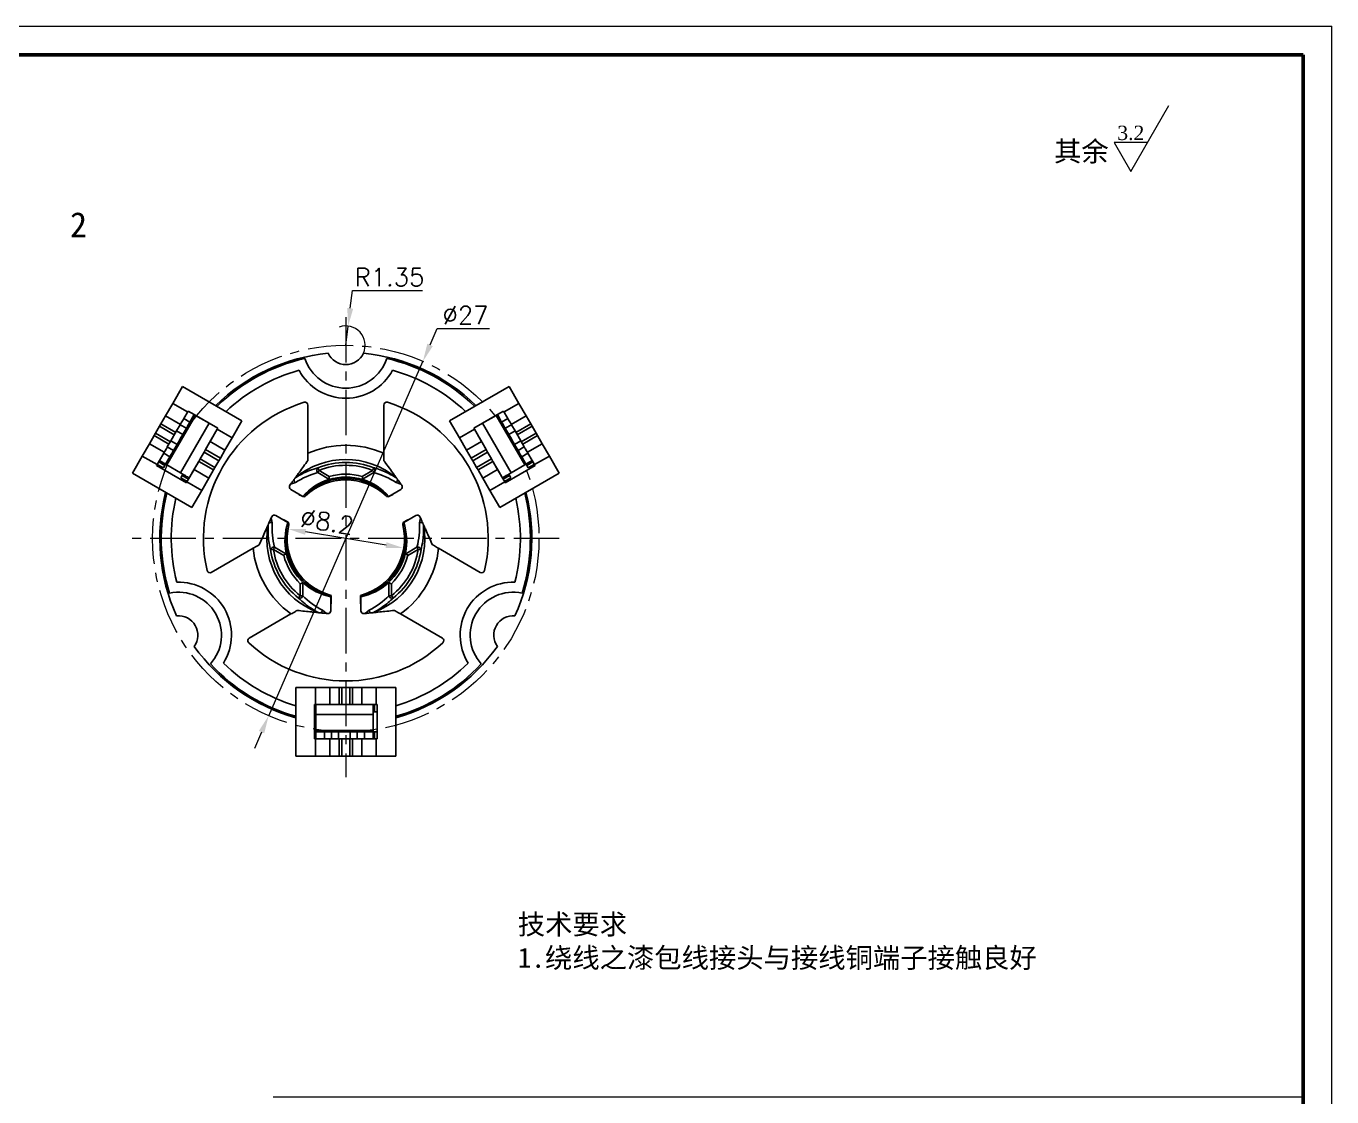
# Model space of a CAD drawing. Header units: millimetres. Extents: x 2517 to 6633, y 792 to 3241.
# Drawn here: x 3250.5 to 3341.7, y 1181.1 to 1255.9 of the extents above; entities that cross this region are included whole.
import ezdxf

# ---------------------------------------------------------------- set-up
doc = ezdxf.new("R2010")
doc.units = ezdxf.units.MM
doc.linetypes.add('CENTER', pattern=[50.8, 31.75, -6.35, 6.35, -6.35])
for name, color, linetype, lineweight in [('中心线', 1, 'CENTER', 9), ('实线', 7, 'Continuous', 25), ('尺寸标注', 2, 'Continuous', 9), ('引导线', 6, 'Continuous', 9), ('文本', 3, 'Continuous', 15), ('粗实线', 9, 'Continuous', 50)]:
    doc.layers.add(name, color=color, linetype=linetype, lineweight=lineweight)
doc.styles.add('st', font='txt.shx')
doc.styles.get("Standard").update_dxf_attribs({"font": 'simfang.ttf'})
doc.dimstyles.new('st', dxfattribs={"dimscale": 0.5, "dimtxt": 2.5, "dimasz": 2.5, "dimexe": 1.25, "dimexo": 0, "dimtad": 1, "dimtoh": 1, "dimdsep": 46, "dimtxsty": 'st', "dimcen": 0, "dimclrd": 256, "dimclre": 256, "dimclrt": 3, "dimadec": 3, "dimazin": 2, "dimtfac": 1, "dimtmove": 0, "dimatfit": 1, "dimfxl": 0, "dimlwd": -1, "dimlwe": -1, "dimarcsym": 0})

# ---------------------------------------------------------------- blocks, each defined once
blk = doc.blocks.new('*D188')
at = {"layer": 'Defpoints', "color": 0, "ltscale": 0.1, "transparency": 16777216}
for p in [(3278.207, 1232.508), (3267.427, 1207.753)]:
    blk.add_point(p, dxfattribs=at)
at = {"layer": '尺寸标注', "ltscale": 0.1, "transparency": 16777216}
for p, q in [((3278.706, 1233.654), (3279.205, 1234.8)), ((3279.205, 1234.8), (3282.851, 1234.8)), ((3267.427, 1207.753), (3278.207, 1232.508)), ((3266.928, 1206.607), (3266.429, 1205.461))]:
    blk.add_line(p, q, dxfattribs=at)
for points in [[(3278.515, 1233.737), (3278.897, 1233.571), (3278.207, 1232.508)], [(3266.737, 1206.69), (3267.119, 1206.524), (3267.427, 1207.753)]]:
    blk.add_solid(points, dxfattribs=at)
at = {"layer": '尺寸标注', "color": 3, "ltscale": 0.1, "transparency": 16777216, "insert": (3281.185, 1235.737), "char_height": 1.25, "attachment_point": 5, "style": 'st'}
blk.add_mtext('∅27', dxfattribs=at)
blk = doc.blocks.new('*D189')
at = {"layer": 'Defpoints', "color": 0, "ltscale": 0.1, "transparency": 16777216}
for p in [(3272.977, 1234.971), (3272.817, 1233.631)]:
    blk.add_point(p, dxfattribs=at)
at = {"layer": '尺寸标注', "ltscale": 0.1, "transparency": 16777216}
for p, q in [((3273.126, 1236.212), (3273.274, 1237.453)), ((3273.274, 1237.453), (3278.17, 1237.453)), ((3272.817, 1233.631), (3272.977, 1234.971))]:
    blk.add_line(p, q, dxfattribs=at)
blk.add_arc((3272.817, 1233.631), 1.35, 335.57438, 109.71392, dxfattribs=at)
blk.add_solid([(3272.919, 1236.237), (3273.333, 1236.187), (3272.977, 1234.971)], dxfattribs=at)
at = {"layer": '尺寸标注', "color": 3, "ltscale": 0.1, "transparency": 16777216, "insert": (3275.878, 1238.391), "char_height": 1.25, "attachment_point": 5, "style": 'st'}
blk.add_mtext('R1.35', dxfattribs=at)
blk = doc.blocks.new('*D192')
at = {"layer": 'Defpoints', "color": 0, "ltscale": 0.1, "transparency": 16777216}
for p in [(3268.773, 1220.802), (3276.862, 1219.459)]:
    blk.add_point(p, dxfattribs=at)
at = {"layer": '尺寸标注', "ltscale": 0.1, "transparency": 16777216}
blk.add_line((3275.629, 1219.664), (3270.006, 1220.597), dxfattribs=at)
for points in [[(3270.04, 1220.803), (3269.972, 1220.392), (3268.773, 1220.802)], [(3275.663, 1219.869), (3275.595, 1219.458), (3276.862, 1219.459)]]:
    blk.add_solid(points, dxfattribs=at)
at = {"layer": '尺寸标注', "color": 3, "ltscale": 0.1, "transparency": 16777216, "insert": (3271.511, 1221.298), "char_height": 1.25, "attachment_point": 5, "rotation": 350.57617, "style": 'st'}
blk.add_mtext('∅8.2', dxfattribs=at)

msp = doc.modelspace()

# ---------------------------------------------------------------- linework, layer by layer
at = {"color": 7, "linetype": 'Continuous', "lineweight": 25}
for p, q in [((3260.7162, 1229.5709), (3261.4037, 1230.7616)), ((3261.4037, 1230.7616), (3265.5606, 1228.3616)), ((3284.2309, 1230.7616), (3280.074, 1228.3616)), ((3284.2309, 1230.7616), (3284.9184, 1229.5709)), ((3260.7162, 1229.5709), (3260.2162, 1228.7048)), ((3261.7555, 1228.9709), (3260.7162, 1229.5709)), ((3270.1673, 1229.4547), (3270.1673, 1226.0855)), ((3275.4673, 1226.0855), (3275.4673, 1229.4547)), ((3283.8792, 1228.9709), (3284.9184, 1229.5709)), ((3285.4184, 1228.7048), (3284.9184, 1229.5709)), ((3260.2162, 1228.7048), (3259.8912, 1228.1419)), ((3261.2555, 1228.1048), (3260.2162, 1228.7048)), ((3260.3126, 1225.2717), (3262.3126, 1228.7358)), ((3261.493, 1228.5162), (3261.793, 1229.0358)), ((3261.493, 1228.5162), (3261.926, 1228.2662)), ((3262.226, 1228.7858), (3261.793, 1229.0358)), ((3261.926, 1228.2662), (3262.226, 1228.7858)), ((3263.8714, 1227.8358), (3262.226, 1228.7858)), ((3262.3126, 1228.7358), (3263.2652, 1228.1858)), ((3265.5606, 1228.3616), (3264.8731, 1227.1709)), ((3280.7615, 1227.1709), (3280.074, 1228.3616)), ((3283.4087, 1228.7858), (3281.7632, 1227.8358)), ((3282.3694, 1228.1858), (3283.322, 1228.7358)), ((3283.322, 1228.7358), (3285.322, 1225.2717)), ((3283.4087, 1228.7858), (3283.8417, 1229.0358)), ((3283.4087, 1228.7858), (3283.7087, 1228.2662)), ((3283.7087, 1228.2662), (3284.1417, 1228.5162)), ((3283.8417, 1229.0358), (3284.1417, 1228.5162)), ((3284.3792, 1228.1048), (3285.4184, 1228.7048)), ((3285.7434, 1228.1419), (3285.4184, 1228.7048)), ((3259.4162, 1227.3192), (3259.5162, 1227.4924)), ((3259.5162, 1227.4924), (3259.7912, 1227.9687)), ((3259.5162, 1227.4924), (3260.5555, 1226.8924)), ((3259.7912, 1227.9687), (3259.8912, 1228.1419)), ((3260.8305, 1227.3687), (3259.7912, 1227.9687)), ((3259.8912, 1228.1419), (3260.9305, 1227.5419)), ((3260.593, 1226.9573), (3260.993, 1227.6502)), ((3260.993, 1227.6502), (3261.243, 1228.0832)), ((3261.426, 1227.4002), (3260.993, 1227.6502)), ((3261.243, 1228.0832), (3261.676, 1227.8332)), ((3261.2652, 1224.7217), (3263.2652, 1228.1858)), ((3261.676, 1227.8332), (3261.426, 1227.4002)), ((3263.8339, 1227.7709), (3263.3339, 1226.9048)), ((3263.8714, 1227.8358), (3263.8339, 1227.7709)), ((3264.8731, 1227.1709), (3263.8339, 1227.7709)), ((3280.7615, 1227.1709), (3281.8007, 1227.7709)), ((3281.8007, 1227.7709), (3281.7632, 1227.8358)), ((3282.3007, 1226.9048), (3281.8007, 1227.7709)), ((3282.3694, 1228.1858), (3284.3694, 1224.7217)), ((3283.9587, 1227.8332), (3284.3917, 1228.0832)), ((3284.2087, 1227.4002), (3283.9587, 1227.8332)), ((3284.6417, 1227.6502), (3284.2087, 1227.4002)), ((3284.3917, 1228.0832), (3284.6417, 1227.6502)), ((3284.6417, 1227.6502), (3285.0417, 1226.9573)), ((3284.7042, 1227.5419), (3285.7434, 1228.1419)), ((3285.8434, 1227.9687), (3284.8042, 1227.3687)), ((3285.0792, 1226.8924), (3286.1184, 1227.4924)), ((3285.7434, 1228.1419), (3285.8434, 1227.9687)), ((3285.8434, 1227.9687), (3286.1184, 1227.4924)), ((3286.1184, 1227.4924), (3286.2184, 1227.3192)), ((3259.0912, 1226.7563), (3258.5912, 1225.8902)), ((3259.4162, 1227.3192), (3259.0912, 1226.7563)), ((3260.1305, 1226.1563), (3259.0912, 1226.7563)), ((3260.4555, 1226.7192), (3259.4162, 1227.3192)), ((3260.343, 1226.5243), (3260.593, 1226.9573)), ((3260.776, 1226.2743), (3260.343, 1226.5243)), ((3260.593, 1226.9573), (3261.026, 1226.7073)), ((3261.026, 1226.7073), (3260.776, 1226.2743)), ((3261.026, 1226.7073), (3261.426, 1227.4002)), ((3263.1464, 1226.5801), (3263.0089, 1226.3419)), ((3263.1464, 1226.5801), (3263.1464, 1226.5801)), ((3263.2964, 1226.8399), (3263.2464, 1226.7533)), ((3264.3731, 1226.3048), (3263.3339, 1226.9048)), ((3264.3731, 1226.3048), (3264.8731, 1227.1709)), ((3280.7615, 1227.1709), (3281.2615, 1226.3048)), ((3281.2615, 1226.3048), (3282.3007, 1226.9048)), ((3282.3882, 1226.7533), (3282.3382, 1226.8399)), ((3282.4882, 1226.5801), (3282.4882, 1226.5801)), ((3282.6257, 1226.3419), (3282.4882, 1226.5801)), ((3284.2087, 1227.4002), (3284.6087, 1226.7073)), ((3284.6087, 1226.7073), (3285.0417, 1226.9573)), ((3284.8587, 1226.2743), (3284.6087, 1226.7073)), ((3285.2917, 1226.5243), (3284.8587, 1226.2743)), ((3285.0417, 1226.9573), (3285.2917, 1226.5243)), ((3286.2184, 1227.3192), (3285.1792, 1226.7192)), ((3285.5042, 1226.1563), (3286.5434, 1226.7563)), ((3286.5434, 1226.7563), (3286.2184, 1227.3192)), ((3287.0434, 1225.8902), (3286.5434, 1226.7563)), ((3257.9037, 1224.6995), (3258.5912, 1225.8902)), ((3259.6305, 1225.2902), (3258.5912, 1225.8902)), ((3259.793, 1225.5717), (3260.093, 1226.0913)), ((3260.526, 1225.8413), (3260.093, 1226.0913)), ((3260.226, 1225.3217), (3260.526, 1225.8413)), ((3262.5339, 1225.5192), (3262.6339, 1225.6924)), ((3262.9089, 1226.1687), (3262.6339, 1225.6924)), ((3262.6339, 1225.6924), (3263.6731, 1225.0924)), ((3262.9089, 1226.1687), (3263.0089, 1226.3419)), ((3263.9481, 1225.5687), (3262.9089, 1226.1687)), ((3263.0089, 1226.3419), (3264.0481, 1225.7419)), ((3264.0481, 1225.7419), (3263.9481, 1225.5687)), ((3264.0481, 1225.7419), (3264.3731, 1226.3048)), ((3281.2615, 1226.3048), (3281.5865, 1225.7419)), ((3281.5865, 1225.7419), (3282.6257, 1226.3419)), ((3281.6865, 1225.5687), (3281.5865, 1225.7419)), ((3282.7257, 1226.1687), (3281.6865, 1225.5687)), ((3281.9615, 1225.0924), (3283.0007, 1225.6924)), ((3282.6257, 1226.3419), (3282.7257, 1226.1687)), ((3283.0007, 1225.6924), (3282.7257, 1226.1687)), ((3283.0007, 1225.6924), (3283.1007, 1225.5192)), ((3285.5417, 1226.0913), (3285.1087, 1225.8413)), ((3285.1087, 1225.8413), (3285.4087, 1225.3217)), ((3285.5417, 1226.0913), (3285.8417, 1225.5717)), ((3286.0042, 1225.2902), (3287.0434, 1225.8902)), ((3287.0434, 1225.8902), (3287.7309, 1224.6995)), ((3257.9037, 1224.6995), (3262.0606, 1222.2995)), ((3259.6305, 1225.2902), (3259.593, 1225.2253)), ((3259.593, 1225.2253), (3261.6714, 1224.0253)), ((3259.793, 1225.5717), (3259.6305, 1225.2902)), ((3260.076, 1225.0619), (3259.643, 1225.3119)), ((3260.176, 1225.2351), (3259.743, 1225.4851)), ((3260.226, 1225.3217), (3259.793, 1225.5717)), ((3260.076, 1225.0619), (3260.176, 1225.2351)), ((3261.2652, 1224.7217), (3260.3126, 1225.2717)), ((3262.2089, 1224.9563), (3261.7089, 1224.0902)), ((3262.3464, 1225.1944), (3262.2089, 1224.9563)), ((3263.2481, 1224.3563), (3262.2089, 1224.9563)), ((3262.3464, 1225.1944), (3262.3464, 1225.1944)), ((3262.4964, 1225.4542), (3262.4464, 1225.3676)), ((3263.5731, 1224.9192), (3262.5339, 1225.5192)), ((3263.2481, 1224.3563), (3263.5731, 1224.9192)), ((3263.6731, 1225.0924), (3263.5731, 1224.9192)), ((3263.9481, 1225.5687), (3263.6731, 1225.0924)), ((3271.6413, 1224.2886), (3270.8569, 1224.7415)), ((3270.9435, 1224.8915), (3271.6653, 1224.4748)), ((3273.9693, 1224.4748), (3274.6911, 1224.8915)), ((3274.7777, 1224.7415), (3273.9933, 1224.2886)), ((3281.9615, 1225.0924), (3281.6865, 1225.5687)), ((3282.0615, 1224.9192), (3281.9615, 1225.0924)), ((3283.1007, 1225.5192), (3282.0615, 1224.9192)), ((3282.0615, 1224.9192), (3282.3865, 1224.3563)), ((3282.3865, 1224.3563), (3283.4257, 1224.9563)), ((3283.1882, 1225.3676), (3283.1382, 1225.4542)), ((3283.2882, 1225.1944), (3283.2882, 1225.1944)), ((3283.4257, 1224.9563), (3283.2882, 1225.1944)), ((3283.9257, 1224.0902), (3283.4257, 1224.9563)), ((3287.7309, 1224.6995), (3283.574, 1222.2995)), ((3283.9632, 1224.0253), (3286.0417, 1225.2253)), ((3285.322, 1225.2717), (3284.3694, 1224.7217)), ((3285.4087, 1225.3217), (3285.8417, 1225.5717)), ((3285.4587, 1225.2351), (3285.8917, 1225.4851)), ((3285.4587, 1225.2351), (3285.5587, 1225.0619)), ((3285.5587, 1225.0619), (3285.9917, 1225.3119)), ((3286.0042, 1225.2902), (3285.8417, 1225.5717)), ((3286.0417, 1225.2253), (3286.0042, 1225.2902)), ((3261.3884, 1224.5351), (3261.2884, 1224.3619)), ((3261.7214, 1224.1119), (3261.2884, 1224.3619)), ((3261.8214, 1224.2851), (3261.3884, 1224.5351)), ((3261.7089, 1224.0902), (3261.6714, 1224.0253)), ((3262.7481, 1223.4902), (3261.7089, 1224.0902)), ((3262.7481, 1223.4902), (3263.2481, 1224.3563)), ((3268.9622, 1223.9278), (3268.909, 1223.8545)), ((3269.2923, 1224.0432), (3268.9622, 1223.9278)), ((3269.2893, 1224.3781), (3269.2789, 1224.3638)), ((3276.6724, 1223.9278), (3276.3423, 1224.0432)), ((3276.3557, 1224.3638), (3276.3453, 1224.3781)), ((3276.6724, 1223.9278), (3276.7256, 1223.8545)), ((3282.3865, 1224.3563), (3282.8865, 1223.4902)), ((3282.8865, 1223.4902), (3283.9257, 1224.0902)), ((3283.8132, 1224.2851), (3284.2462, 1224.5351)), ((3283.9132, 1224.1119), (3284.3462, 1224.3619)), ((3283.9632, 1224.0253), (3283.9257, 1224.0902)), ((3284.3462, 1224.3619), (3284.2462, 1224.5351)), ((3262.7481, 1223.4902), (3262.0606, 1222.2995)), ((3268.9708, 1223.5638), (3269.8205, 1223.0732)), ((3269.5646, 1223.1921), (3269.7602, 1223.0791)), ((3275.8141, 1223.0732), (3276.6638, 1223.5638)), ((3275.8744, 1223.0791), (3276.07, 1223.1921)), ((3283.574, 1222.2995), (3282.8865, 1223.4902)), ((3267.3821, 1221.0783), (3267.3748, 1221.0621)), ((3267.6012, 1221.5705), (3267.6381, 1221.6533)), ((3267.6012, 1221.5705), (3267.6664, 1221.227)), ((3268.7705, 1221.2545), (3267.9208, 1221.7451)), ((3268.7352, 1221.3038), (3268.5396, 1221.4167)), ((3277.7138, 1221.7451), (3276.8641, 1221.2545)), ((3277.095, 1221.4167), (3276.8994, 1221.3038)), ((3277.9682, 1221.227), (3278.0334, 1221.5705)), ((3278.0334, 1221.5705), (3277.9966, 1221.6533)), ((3278.2598, 1221.0621), (3278.2526, 1221.0783)), ((3266.3352, 1219.4481), (3263.4173, 1217.7634)), ((3268.4791, 1218.9561), (3267.7573, 1219.3728)), ((3267.8439, 1219.5228), (3268.6283, 1219.07)), ((3277.0063, 1219.07), (3277.7907, 1219.5228)), ((3277.8773, 1219.3728), (3277.1555, 1218.9561)), ((3282.2173, 1217.7634), (3279.2994, 1219.4481)), ((3269.6311, 1216.1273), (3269.6311, 1216.9608)), ((3269.8043, 1217.0331), (3269.8043, 1216.1273)), ((3275.8303, 1216.1273), (3275.8303, 1217.0331)), ((3276.0035, 1216.9608), (3276.0035, 1216.1273)), ((3269.6311, 1216.1273), (3269.8043, 1216.1273)), ((3271.7673, 1215.0827), (3271.7673, 1216.0639)), ((3271.7923, 1215.5607), (3271.7923, 1216.1607)), ((3273.8423, 1216.1607), (3273.8423, 1215.5607)), ((3273.8673, 1216.0639), (3273.8673, 1215.0827)), ((3276.0035, 1216.1273), (3275.8303, 1216.1273)), ((3266.0673, 1213.1735), (3268.9852, 1214.8581)), ((3270.9028, 1214.9515), (3270.9204, 1214.9496)), ((3271.1914, 1215.1215), (3271.4563, 1214.8933)), ((3271.4563, 1214.8933), (3271.5464, 1214.8838)), ((3271.7673, 1215.5634), (3271.7923, 1215.5607)), ((3273.8423, 1215.5607), (3273.8673, 1215.5634)), ((3274.1783, 1214.8933), (3274.0882, 1214.8838)), ((3274.1783, 1214.8933), (3274.4432, 1215.1215)), ((3274.7142, 1214.9496), (3274.7318, 1214.9515)), ((3276.6494, 1214.8581), (3279.5673, 1213.1735)), ((3269.3173, 1204.9306), (3269.3173, 1209.7306)), ((3269.3173, 1209.7306), (3270.6923, 1209.7306)), ((3270.6923, 1209.7306), (3270.6923, 1208.5306)), ((3271.6923, 1209.7306), (3270.6923, 1209.7306)), ((3271.6923, 1209.7306), (3271.6923, 1208.5306)), ((3272.3423, 1209.7306), (3271.6923, 1209.7306)), ((3272.3423, 1208.5306), (3272.3423, 1209.7306)), ((3272.3423, 1209.7306), (3272.5423, 1209.7306)), ((3272.5423, 1209.7306), (3272.5423, 1208.5306)), ((3272.5423, 1209.7306), (3273.0923, 1209.7306)), ((3273.0923, 1208.5306), (3273.0923, 1209.7306)), ((3273.0923, 1209.7306), (3273.2923, 1209.7306)), ((3273.2923, 1209.7306), (3273.2923, 1208.5306)), ((3273.9423, 1209.7306), (3273.2923, 1209.7306)), ((3273.9423, 1209.7306), (3273.9423, 1208.5306)), ((3274.9423, 1209.7306), (3273.9423, 1209.7306)), ((3274.9423, 1209.7306), (3274.9423, 1208.5306)), ((3274.9423, 1209.7306), (3276.3173, 1209.7306)), ((3276.3173, 1204.9306), (3276.3173, 1209.7306)), ((3270.6173, 1208.5306), (3270.6923, 1208.5306)), ((3270.6173, 1208.5306), (3270.6173, 1206.1306)), ((3270.6923, 1208.5306), (3271.6923, 1208.5306)), ((3270.7173, 1207.8306), (3270.7173, 1208.5306)), ((3271.8673, 1208.5306), (3271.6923, 1208.5306)), ((3271.8673, 1208.5306), (3271.9673, 1208.5306)), ((3272.1673, 1208.5306), (3271.9673, 1208.5306)), ((3272.1673, 1208.5306), (3272.1673, 1208.5306)), ((3272.1673, 1208.5306), (3272.3423, 1208.5306)), ((3272.5423, 1208.5306), (3272.3423, 1208.5306)), ((3272.5423, 1208.5306), (3273.0923, 1208.5306)), ((3273.2923, 1208.5306), (3273.0923, 1208.5306)), ((3273.4673, 1208.5306), (3273.2923, 1208.5306)), ((3273.4673, 1208.5306), (3273.5673, 1208.5306)), ((3273.7673, 1208.5306), (3273.5673, 1208.5306)), ((3273.7673, 1208.5306), (3273.7673, 1208.5306)), ((3273.7673, 1208.5306), (3273.9423, 1208.5306)), ((3273.9423, 1208.5306), (3274.9423, 1208.5306)), ((3274.7173, 1208.5306), (3274.7173, 1207.8306)), ((3274.8173, 1208.5306), (3274.8173, 1208.0306)), ((3274.9423, 1208.5306), (3275.0173, 1208.5306)), ((3275.0173, 1206.1306), (3275.0173, 1208.5306)), ((3270.7173, 1206.7306), (3270.7173, 1207.8306)), ((3274.7173, 1207.8306), (3270.7173, 1207.8306)), ((3274.7173, 1208.0306), (3274.8173, 1208.0306)), ((3274.7173, 1207.8306), (3274.7173, 1206.7306)), ((3274.8173, 1208.0306), (3275.0173, 1208.0306)), ((3270.7173, 1206.6306), (3270.6173, 1206.6306)), ((3274.7173, 1206.7306), (3270.7173, 1206.7306)), ((3270.7173, 1206.6306), (3270.7173, 1206.7306)), ((3270.7173, 1206.6306), (3270.7173, 1206.1306)), ((3271.3173, 1206.6306), (3270.7173, 1206.6306)), ((3271.3173, 1206.1306), (3271.3173, 1206.6306)), ((3271.3173, 1206.6306), (3271.8173, 1206.6306)), ((3271.8173, 1206.1306), (3271.8173, 1206.6306)), ((3271.8173, 1206.6306), (3272.3173, 1206.6306)), ((3272.3173, 1206.6306), (3272.3173, 1206.1306)), ((3273.1173, 1206.6306), (3272.3173, 1206.6306)), ((3273.1173, 1206.1306), (3273.1173, 1206.6306)), ((3273.1173, 1206.6306), (3273.6173, 1206.6306)), ((3273.6173, 1206.6306), (3273.6173, 1206.1306)), ((3273.6173, 1206.6306), (3274.1173, 1206.6306)), ((3274.1173, 1206.6306), (3274.1173, 1206.1306)), ((3274.7173, 1206.6306), (3274.1173, 1206.6306)), ((3274.7173, 1206.7306), (3274.7173, 1206.6306)), ((3274.7173, 1206.6306), (3274.7173, 1206.1306)), ((3274.8173, 1206.6306), (3274.7173, 1206.6306)), ((3274.8173, 1206.6306), (3274.8173, 1206.1306)), ((3275.0173, 1206.6306), (3274.8173, 1206.6306)), ((3270.6173, 1206.1306), (3270.6923, 1206.1306)), ((3270.6923, 1206.1306), (3270.7173, 1206.1306)), ((3270.6923, 1206.1306), (3270.6923, 1204.9306)), ((3271.3173, 1206.1306), (3270.7173, 1206.1306)), ((3271.8173, 1206.1306), (3271.3173, 1206.1306)), ((3271.6923, 1206.1306), (3271.6923, 1204.9306)), ((3272.3173, 1206.1306), (3271.8173, 1206.1306)), ((3273.1173, 1206.1306), (3272.3173, 1206.1306)), ((3272.3423, 1204.9306), (3272.3423, 1206.1306)), ((3272.5423, 1206.1306), (3272.5423, 1204.9306)), ((3273.0923, 1204.9306), (3273.0923, 1206.1306)), ((3273.6173, 1206.1306), (3273.1173, 1206.1306)), ((3273.2923, 1206.1306), (3273.2923, 1204.9306)), ((3274.1173, 1206.1306), (3273.6173, 1206.1306)), ((3273.9423, 1206.1306), (3273.9423, 1204.9306)), ((3274.7173, 1206.1306), (3274.1173, 1206.1306)), ((3274.7173, 1206.1306), (3274.9423, 1206.1306)), ((3274.9423, 1206.1306), (3274.9423, 1204.9306)), ((3274.9423, 1206.1306), (3275.0173, 1206.1306)), ((3270.6923, 1204.9306), (3269.3173, 1204.9306)), ((3270.6923, 1204.9306), (3271.6923, 1204.9306)), ((3271.6923, 1204.9306), (3272.3423, 1204.9306)), ((3272.5423, 1204.9306), (3272.3423, 1204.9306)), ((3273.0923, 1204.9306), (3272.5423, 1204.9306)), ((3273.2923, 1204.9306), (3273.0923, 1204.9306)), ((3273.2923, 1204.9306), (3273.9423, 1204.9306)), ((3273.9423, 1204.9306), (3274.9423, 1204.9306)), ((3276.3173, 1204.9306), (3274.9423, 1204.9306))]:
    msp.add_line(p, q, dxfattribs=at)
at = {"color": 8, "linetype": 'Continuous', "lineweight": 25}
for p, q in [((3263.4839, 1227.1646), (3263.0089, 1226.3419)), ((3282.6257, 1226.3419), (3282.1507, 1227.1646)), ((3262.5339, 1225.5192), (3262.0589, 1224.6965)), ((3283.5757, 1224.6965), (3283.1007, 1225.5192)), ((3271.3923, 1208.5306), (3272.3423, 1208.5306)), ((3273.2923, 1208.5306), (3274.2423, 1208.5306))]:
    msp.add_line(p, q, dxfattribs=at)
at = {"color": 7, "linetype": 'Continuous', "lineweight": 25, "flags": 128}
for points in [[(3261.243, 1228.0832), (3261.2478, 1228.0915), (3261.262, 1228.1161), (3261.2851, 1228.1562), (3261.3162, 1228.21), (3261.3541, 1228.2756), (3261.3973, 1228.3505), (3261.4442, 1228.4317), (3261.493, 1228.5162)], [(3284.1417, 1228.5162), (3284.1904, 1228.4317), (3284.2373, 1228.3505), (3284.2806, 1228.2756), (3284.3184, 1228.21), (3284.3495, 1228.1562), (3284.3726, 1228.1161), (3284.3869, 1228.0915), (3284.3917, 1228.0832)], [(3261.926, 1228.2662), (3261.8772, 1228.1817), (3261.8303, 1228.1005), (3261.7871, 1228.0256), (3261.7492, 1227.96), (3261.7181, 1227.9062), (3261.695, 1227.8661), (3261.6808, 1227.8415), (3261.676, 1227.8332)], [(3283.9587, 1227.8332), (3283.9538, 1227.8415), (3283.9396, 1227.8661), (3283.9165, 1227.9062), (3283.8854, 1227.96), (3283.8475, 1228.0256), (3283.8043, 1228.1005), (3283.7574, 1228.1817), (3283.7087, 1228.2662)], [(3260.093, 1226.0913), (3260.1417, 1226.1758), (3260.1886, 1226.257), (3260.2318, 1226.3319), (3260.2697, 1226.3975), (3260.3008, 1226.4514), (3260.3239, 1226.4914), (3260.3381, 1226.516), (3260.343, 1226.5243)], [(3263.1464, 1226.5801), (3263.1483, 1226.5834), (3263.154, 1226.5933), (3263.1633, 1226.6093), (3263.1757, 1226.6308), (3263.1909, 1226.657), (3263.2082, 1226.687), (3263.2269, 1226.7195), (3263.2464, 1226.7533)], [(3263.2964, 1226.8399), (3263.3159, 1226.8737), (3263.3339, 1226.9048)], [(3282.3007, 1226.9048), (3282.3187, 1226.8737), (3282.3382, 1226.8399)], [(3282.3882, 1226.7533), (3282.4077, 1226.7195), (3282.4265, 1226.687), (3282.4438, 1226.657), (3282.4589, 1226.6308), (3282.4713, 1226.6093), (3282.4806, 1226.5933), (3282.4863, 1226.5834), (3282.4882, 1226.5801)], [(3285.2917, 1226.5243), (3285.2965, 1226.516), (3285.3107, 1226.4914), (3285.3338, 1226.4514), (3285.3649, 1226.3975), (3285.4028, 1226.3319), (3285.446, 1226.257), (3285.4929, 1226.1758), (3285.5417, 1226.0913)], [(3260.776, 1226.2743), (3260.7712, 1226.266), (3260.7569, 1226.2414), (3260.7338, 1226.2014), (3260.7027, 1226.1475), (3260.6649, 1226.0819), (3260.6216, 1226.007), (3260.5747, 1225.9258), (3260.526, 1225.8413)], [(3285.1087, 1225.8413), (3285.0599, 1225.9258), (3285.013, 1226.007), (3284.9698, 1226.0819), (3284.9319, 1226.1475), (3284.9008, 1226.2014), (3284.8777, 1226.2414), (3284.8635, 1226.266), (3284.8587, 1226.2743)], [(3260.176, 1225.2351), (3260.1857, 1225.252), (3260.1951, 1225.2682), (3260.2037, 1225.2832), (3260.2113, 1225.2963), (3260.2175, 1225.3071), (3260.2222, 1225.3151), (3260.225, 1225.32), (3260.226, 1225.3217)], [(3260.3126, 1225.2717), (3260.2843, 1225.288), (3260.2523, 1225.3065), (3260.2326, 1225.3179), (3260.226, 1225.3217)], [(3261.8714, 1224.3717), (3261.8598, 1224.3784), (3261.8253, 1224.3983), (3261.7693, 1224.4307), (3261.6939, 1224.4742), (3261.602, 1224.5273), (3261.4972, 1224.5878), (3261.3835, 1224.6534), (3261.2652, 1224.7217)], [(3262.3464, 1225.1944), (3262.3483, 1225.1978), (3262.354, 1225.2076), (3262.3633, 1225.2236), (3262.3757, 1225.2452), (3262.3909, 1225.2714), (3262.4082, 1225.3014), (3262.4269, 1225.3338), (3262.4464, 1225.3676)], [(3262.4964, 1225.4542), (3262.5159, 1225.488), (3262.5339, 1225.5192)], [(3270.8569, 1224.7415), (3270.8642, 1224.7541), (3270.8728, 1224.769), (3270.8826, 1224.7861), (3270.8935, 1224.8049), (3270.9052, 1224.8252), (3270.9176, 1224.8467), (3270.9305, 1224.8689), (3270.9435, 1224.8915)], [(3270.8705, 1225.0769), (3270.8729, 1225.0708), (3270.8778, 1225.0585), (3270.8849, 1225.0405), (3270.894, 1225.0173), (3270.9048, 1224.9899), (3270.9169, 1224.959), (3270.93, 1224.9258), (3270.9435, 1224.8915)], [(3274.7641, 1225.0769), (3274.7617, 1225.0708), (3274.7568, 1225.0585), (3274.7497, 1225.0405), (3274.7406, 1225.0173), (3274.7298, 1224.9899), (3274.7177, 1224.959), (3274.7046, 1224.9258), (3274.6911, 1224.8915)], [(3274.6911, 1224.8915), (3274.7042, 1224.8689), (3274.717, 1224.8467), (3274.7294, 1224.8252), (3274.7411, 1224.8049), (3274.752, 1224.7861), (3274.7618, 1224.769), (3274.7704, 1224.7541), (3274.7777, 1224.7415)], [(3283.1007, 1225.5192), (3283.1187, 1225.488), (3283.1382, 1225.4542)], [(3283.1882, 1225.3676), (3283.2077, 1225.3338), (3283.2265, 1225.3014), (3283.2438, 1225.2714), (3283.2589, 1225.2452), (3283.2713, 1225.2236), (3283.2806, 1225.2076), (3283.2863, 1225.1978), (3283.2882, 1225.1944)], [(3284.3694, 1224.7217), (3284.2511, 1224.6534), (3284.1374, 1224.5878), (3284.0326, 1224.5273), (3283.9408, 1224.4742), (3283.8654, 1224.4307), (3283.8093, 1224.3983), (3283.7748, 1224.3784), (3283.7632, 1224.3717)], [(3285.4087, 1225.3217), (3285.402, 1225.3179), (3285.3823, 1225.3065), (3285.3503, 1225.288), (3285.322, 1225.2717)], [(3285.4087, 1225.3217), (3285.4096, 1225.32), (3285.4125, 1225.3151), (3285.4171, 1225.3071), (3285.4233, 1225.2963), (3285.4309, 1225.2832), (3285.4395, 1225.2682), (3285.4489, 1225.252), (3285.4587, 1225.2351)], [(3261.4384, 1224.6217), (3261.4374, 1224.62), (3261.4346, 1224.6151), (3261.43, 1224.6071), (3261.4238, 1224.5963), (3261.4162, 1224.5832), (3261.4075, 1224.5682), (3261.3982, 1224.552), (3261.3884, 1224.5351)], [(3284.2462, 1224.5351), (3284.2365, 1224.552), (3284.2271, 1224.5682), (3284.2184, 1224.5832), (3284.2109, 1224.5963), (3284.2046, 1224.6071), (3284.2, 1224.6151), (3284.1972, 1224.62), (3284.1962, 1224.6217)], [(3267.7573, 1219.3728), (3267.7208, 1219.3674), (3267.6855, 1219.3621), (3267.6528, 1219.3572), (3267.6236, 1219.3528), (3267.599, 1219.3491), (3267.5798, 1219.3463), (3267.5668, 1219.3443), (3267.5602, 1219.3433)], [(3267.8439, 1219.5228), (3267.8367, 1219.5103), (3267.828, 1219.4953), (3267.8182, 1219.4783), (3267.8073, 1219.4594), (3267.7956, 1219.4391), (3267.7832, 1219.4177), (3267.7704, 1219.3954), (3267.7573, 1219.3728)], [(3277.7907, 1219.5228), (3277.798, 1219.5103), (3277.8066, 1219.4953), (3277.8164, 1219.4783), (3277.8273, 1219.4594), (3277.839, 1219.4391), (3277.8514, 1219.4177), (3277.8642, 1219.3954), (3277.8773, 1219.3728)], [(3278.0744, 1219.3433), (3278.0679, 1219.3443), (3278.0548, 1219.3463), (3278.0357, 1219.3491), (3278.0111, 1219.3528), (3277.9819, 1219.3572), (3277.9491, 1219.3621), (3277.9138, 1219.3674), (3277.8773, 1219.3728)], [(3269.6311, 1216.1273), (3269.6081, 1216.0984), (3269.5859, 1216.0705), (3269.5653, 1216.0446), (3269.5469, 1216.0215), (3269.5314, 1216.002), (3269.5193, 1215.9869), (3269.5111, 1215.9766), (3269.507, 1215.9714)], [(3276.1276, 1215.9714), (3276.1235, 1215.9766), (3276.1153, 1215.9869), (3276.1032, 1216.002), (3276.0877, 1216.0215), (3276.0693, 1216.0446), (3276.0487, 1216.0705), (3276.0265, 1216.0984), (3276.0035, 1216.1273)], [(3270.6173, 1208.0306), (3270.6368, 1208.0306), (3270.6556, 1208.0306), (3270.6729, 1208.0306), (3270.688, 1208.0306), (3270.7005, 1208.0306), (3270.7097, 1208.0306), (3270.7154, 1208.0306), (3270.7173, 1208.0306)]]:
    msp.add_lwpolyline(points, dxfattribs=at)
at = {"color": 7, "linetype": 'Continuous', "lineweight": 25}
for centre, radius, start, end in [((3272.8173, 1220.1306), 13, 95.425524, 134.381502), ((3272.8173, 1233.6306), 1.35, 204.425624, 335.574376), ((3272.8173, 1220.1306), 13, 45.618498, 84.574476), ((3272.8173, 1220.1306), 12.9, 102.788501, 134.2573), ((3272.8173, 1233.6306), 3, 197.858463, 342.141537), ((3272.8173, 1220.1306), 12.9, 45.7427, 77.211499), ((3272.8173, 1220.1306), 12.2, 105.512929, 133.328428), ((3272.8173, 1233.6306), 3.7, 208.129855, 331.870145), ((3272.8173, 1220.1306), 12.2, 46.671572, 74.487071), ((3272.8173, 1220.1306), 9.95, 106.996165, 193.003835), ((3269.9673, 1229.4547), 0.2, 0, 106.996165), ((3275.6673, 1229.4547), 0.2, 73.003835, 180), ((3272.8173, 1220.1306), 9.95, 346.996165, 73.003835), ((3272.8173, 1220.1306), 6.518, 66.010489, 113.989511), ((3272.8173, 1220.1306), 5.5216, 50.287383, 129.712617), ((3270.9964, 1224.9038), 0.214, 126.023062, 229.3252), ((3272.8173, 1220.1306), 5.3157, 68.516546, 111.483454), ((3272.8173, 1220.1306), 5.1164, 68.516546, 111.483454), ((3274.6382, 1224.9038), 0.214, 310.6748, 53.976938), ((3269.0708, 1223.737), 0.2, 144, 240), ((3269.4278, 1224.224), 0.2259, 170.273888, 233.160861), ((3272.8173, 1220.1306), 4.2, 44.477512, 135.522488), ((3272.8173, 1220.1306), 4.1, 46.551898, 133.448102), ((3272.8173, 1220.1306), 4.2944, 73.545082, 106.454918), ((3272.8173, 1220.1306), 4.4944, 75.147999, 104.852001), ((3276.2068, 1224.224), 0.2259, 306.839139, 9.726112), ((3276.5638, 1223.737), 0.2, 300, 36), ((3272.8173, 1220.1306), 13, 165.618498, 204.574476), ((3272.8173, 1220.1306), 12.9, 165.7427, 197.211499), ((3272.8173, 1220.1306), 12.2, 166.671572, 194.487071), ((3269.6646, 1223.3653), 0.2, 211.044976, 240), ((3269.8602, 1223.2523), 0.2, 240, 313.448102), ((3275.7744, 1223.2523), 0.2, 226.551898, 300), ((3275.97, 1223.3653), 0.2, 300, 328.955024), ((3272.8173, 1220.1306), 12.2, 345.512929, 13.328428), ((3272.8173, 1220.1306), 13, 335.425524, 14.381502), ((3272.8173, 1220.1306), 12.9, 342.788501, 14.2573), ((3272.8173, 1220.1306), 5.5216, 170.287383, 249.712617), ((3267.5775, 1221.0193), 0.2259, 66.839072, 129.726185), ((3267.8208, 1221.5719), 0.2, 60, 156), ((3268.4396, 1221.2435), 0.2, 60, 88.955024), ((3272.8173, 1220.1306), 4.2, 164.477512, 255.522488), ((3272.8173, 1220.1306), 4.1, 166.551898, 255.522488), ((3268.6352, 1221.1306), 0.2, 346.551898, 60), ((3272.8173, 1220.1306), 4.1, 284.477512, 13.448102), ((3272.8173, 1220.1306), 4.2, 284.477512, 15.522488), ((3272.8173, 1220.1306), 5.5216, 290.287383, 9.712617), ((3276.9994, 1221.1306), 0.2, 120, 193.448102), ((3277.195, 1221.2435), 0.2, 91.044976, 120), ((3277.8138, 1221.5719), 0.2, 24, 120), ((3278.0571, 1221.0193), 0.2259, 50.273815, 113.160928), ((3272.8173, 1220.1306), 6.518, 186.010489, 233.989511), ((3267.7731, 1219.3209), 0.214, 70.674819, 173.976922), ((3272.8173, 1220.1306), 5.3157, 188.516546, 231.483454), ((3272.8173, 1220.1306), 5.1164, 188.516546, 231.483454), ((3272.8173, 1220.1306), 5.1164, 308.516546, 351.483454), ((3272.8173, 1220.1306), 5.3157, 308.516546, 351.483454), ((3272.8173, 1220.1306), 6.518, 306.010489, 353.989511), ((3277.8615, 1219.3209), 0.214, 6.023078, 109.325181), ((3272.8173, 1220.1306), 4.4944, 195.147999, 224.852001), ((3272.8173, 1220.1306), 4.2944, 193.545082, 226.454918), ((3272.8173, 1220.1306), 4.2944, 313.545082, 346.454918), ((3272.8173, 1220.1306), 4.4944, 315.147999, 344.852001), ((3263.3173, 1217.9366), 0.2, 193.003835, 300), ((3282.3173, 1217.9366), 0.2, 240, 346.996165), ((3261.126, 1213.3806), 3.7, 328.129855, 91.870145), ((3284.5087, 1213.3806), 3.7, 88.129855, 211.870145), ((3261.126, 1213.3806), 3, 317.858463, 102.141537), ((3269.594, 1216.167), 0.214, 246.02331, 349.32503), ((3276.0406, 1216.167), 0.214, 190.67497, 293.97669), ((3284.5087, 1213.3806), 3, 77.858463, 222.141537), ((3261.126, 1213.3806), 1.35, 324.425624, 95.574376), ((3270.9671, 1215.1484), 0.2259, 290.27392, 353.160817), ((3271.5673, 1215.0827), 0.2, 264, 0), ((3274.0673, 1215.0827), 0.2, 180, 276), ((3274.6675, 1215.1484), 0.2259, 186.839183, 249.72608), ((3284.5087, 1213.3806), 1.35, 84.425624, 215.574376), ((3266.1673, 1213.0003), 0.2, 120, 226.996165), ((3272.8173, 1220.1306), 9.95, 226.996165, 313.003835), ((3279.4673, 1213.0003), 0.2, 313.003835, 60), ((3272.8173, 1220.1306), 13, 215.425524, 254.381502), ((3272.8173, 1220.1306), 13, 285.618498, 324.574476), ((3272.8173, 1220.1306), 12.9, 222.788501, 254.2573), ((3272.8173, 1220.1306), 12.2, 225.512929, 253.328428), ((3272.8173, 1220.1306), 12.2, 286.671572, 314.487071), ((3272.8173, 1220.1306), 12.9, 285.7427, 317.211499)]:
    msp.add_arc(centre, radius, start, end, dxfattribs=at)
for centre, major_axis, ratio, start_param, end_param in [((3261.8474, 1227.3301), (0.3464, -0.2), 0.6008606, 3.1415927, 3.8643269), ((3262.0974, 1227.7631), (0.3464, -0.2), 0.6008606, 2.4188584, 3.1415927), ((3283.5372, 1227.7631), (0.3464, 0.2), 0.6008606, 0, 0.7227342), ((3283.7872, 1227.3301), (0.3464, 0.2), 0.6008606, 5.5604511, 6.2831853), ((3261.2974, 1226.3774), (0.3464, -0.2), 0.6008606, 2.4188584, 3.1415927), ((3284.3372, 1226.3774), (0.3464, 0.2), 0.6008606, 0, 0.7227342), ((3261.0474, 1225.9444), (0.3464, -0.2), 0.6008606, 3.1415927, 3.8643269), ((3284.5872, 1225.9444), (0.3464, 0.2), 0.6008606, 5.5604511, 6.2831853), ((3272.3064, 1219.2457), (2.8577, 4.9497), 0.9889182, 0.7870523, 1.0891418), ((3273.3282, 1219.2457), (-2.8577, 4.9497), 0.9889182, 5.1940435, 5.496133), ((3272.9202, 1220.3088), (2.0791, 3.6011), 0.9987748, 0.8473019, 1.3663504), ((3272.7144, 1220.3088), (-2.0791, 3.6011), 0.9987748, 4.9168349, 5.4358834), ((3273.3282, 1221.0154), (2.8577, 4.9497), 0.9889182, 2.0524508, 2.3545404), ((3272.7144, 1219.9523), (2.0791, 3.6011), 0.9987748, 1.7752422, 2.2942907), ((3272.9202, 1219.9523), (-2.0791, 3.6011), 0.9987748, 3.9888946, 4.5079431), ((3272.3064, 1221.0154), (-2.8577, 4.9497), 0.9889182, 3.9286449, 4.2307345), ((3272.6115, 1220.1306), (4.1582, 0), 0.9987748, 3.9888946, 4.5079431), ((3273.0231, 1220.1306), (4.1582, 0), 0.9987748, 4.9168349, 5.4358834), ((3273.839, 1220.1306), (5.7154, 0), 0.9889182, 3.9286449, 4.2307345), ((3271.7956, 1220.1306), (5.7154, 0), 0.9889182, 5.1940435, 5.496133), ((3271.6673, 1207.0306), (0, 0.4), 0.6008606, 2.4188584, 3.1415927), ((3272.1673, 1207.0306), (0, 0.4), 0.6008606, 3.1415927, 3.8643269), ((3273.2673, 1207.0306), (0, 0.4), 0.6008606, 2.4188584, 3.1415927), ((3273.7673, 1207.0306), (0, 0.4), 0.6008606, 3.1415927, 3.8643269)]:
    msp.add_ellipse(centre, major_axis=major_axis, ratio=ratio, start_param=start_param, end_param=end_param, dxfattribs=at)
for points, knots in [([(3270.1673, 1226.0855), (3270.1673, 1226.0303), (3270.1673, 1225.8586), (3270.1673, 1225.6965), (3270.1673, 1225.5865)], [0, 0, 0, 0, 0.3216768, 1, 1, 1, 1]), ([(3275.4673, 1225.5865), (3275.4673, 1225.7147), (3275.4673, 1225.8777), (3275.4673, 1226.0489), (3275.4673, 1226.0855)], [0, 0, 0, 0, 0.7864414, 1, 1, 1, 1]), ([(3269.2789, 1224.3638), (3269.3328, 1224.3974), (3269.6413, 1224.5901), (3270.1502, 1224.8493), (3270.6713, 1225.014), (3270.8705, 1225.0769)], [0, 0, 0, 0, 0.1155837, 0.6619956, 1, 1, 1, 1]), ([(3270.1673, 1225.5865), (3270.065, 1225.4457), (3269.8606, 1225.1644), (3269.6096, 1224.8189), (3269.4357, 1224.5796), (3269.341, 1224.4491), (3269.3136, 1224.4114), (3269.305, 1224.3996)], [0, 0, 0, 0, 0.32085977, 0.64135194, 0.8252772, 0.94532604, 1, 1, 1, 1]), ([(3274.7641, 1225.0769), (3274.7969, 1225.0675), (3274.9945, 1225.011), (3275.3393, 1224.89), (3275.8463, 1224.6682), (3276.1661, 1224.4771), (3276.3557, 1224.3638)], [0, 0, 0, 0, 0.0544358, 0.3273797, 0.6013557, 1, 1, 1, 1]), ([(3276.3295, 1224.3998), (3276.3207, 1224.4119), (3276.2802, 1224.4677), (3276.1132, 1224.6975), (3275.8618, 1225.0436), (3275.627, 1225.3667), (3275.4935, 1225.5505), (3275.4673, 1225.5865)], [0, 0, 0, 0, 0.0550847, 0.2551499, 0.5826334, 0.9183158, 1, 1, 1, 1]), ([(3268.9622, 1223.9278), (3269.005, 1223.9867), (3269.0744, 1224.0823), (3269.1688, 1224.2122), (3269.2051, 1224.2621)], [0, 0, 0, 0, 0.6154021, 1, 1, 1, 1]), ([(3269.2051, 1224.2621), (3269.2133, 1224.2734), (3269.2262, 1224.2911), (3269.2442, 1224.316), (3269.2564, 1224.3328), (3269.2656, 1224.3454), (3269.2729, 1224.3555), (3269.2769, 1224.361), (3269.2785, 1224.3632), (3269.2789, 1224.3638)], [0, 0, 0, 0, 0.328818, 0.5166309, 0.644148, 0.7419624, 0.8400964, 0.9605178, 1, 1, 1, 1]), ([(3271.6009, 1224.2491), (3271.612, 1224.2538), (3271.6324, 1224.2623), (3271.6385, 1224.2804), (3271.6413, 1224.2886)], [0, 0, 0, 0, 0.54364401, 1, 1, 1, 1]), ([(3271.6653, 1224.4748), (3271.6652, 1224.4737), (3271.6616, 1224.447), (3271.6551, 1224.3971), (3271.6467, 1224.3319), (3271.6431, 1224.3031), (3271.6413, 1224.2886)], [0, 0, 0, 0, 0.0152457, 0.3658318, 0.6825499, 1, 1, 1, 1]), ([(3273.9693, 1224.4748), (3273.9695, 1224.4737), (3273.973, 1224.447), (3273.9795, 1224.3971), (3273.9879, 1224.3319), (3273.9915, 1224.3031), (3273.9933, 1224.2886)], [0, 0, 0, 0, 0.0152457, 0.3658318, 0.6825499, 1, 1, 1, 1]), ([(3273.9933, 1224.2886), (3273.9969, 1224.279), (3274.0036, 1224.2612), (3274.0242, 1224.2529), (3274.0338, 1224.2491)], [0, 0, 0, 0, 0.5381192, 1, 1, 1, 1]), ([(3276.3557, 1224.3638), (3276.3569, 1224.362), (3276.3595, 1224.3585), (3276.3664, 1224.3491), (3276.3756, 1224.3363), (3276.3886, 1224.3185), (3276.4076, 1224.2924), (3276.4212, 1224.2736), (3276.4295, 1224.2621)], [0, 0, 0, 0, 0.1132137, 0.2275054, 0.3297764, 0.452925, 0.6653589, 1, 1, 1, 1]), ([(3276.4295, 1224.2621), (3276.4925, 1224.1754), (3276.5858, 1224.047), (3276.6512, 1223.957), (3276.6724, 1223.9278)], [0, 0, 0, 0, 0.6759662, 1, 1, 1, 1]), ([(3267.5602, 1219.3433), (3267.552, 1219.3765), (3267.5021, 1219.5758), (3267.4346, 1219.935), (3267.3731, 1220.4849), (3267.3787, 1220.8575), (3267.3821, 1221.0783)], [0, 0, 0, 0, 0.05443578, 0.32737973, 0.60135569, 1, 1, 1, 1]), ([(3267.3821, 1221.0783), (3267.3829, 1221.0802), (3267.3847, 1221.0842), (3267.3894, 1221.0949), (3267.3959, 1221.1093), (3267.4048, 1221.1294), (3267.418, 1221.1589), (3267.4274, 1221.1801), (3267.4331, 1221.193)], [0, 0, 0, 0, 0.1132138, 0.2275059, 0.3297778, 0.4529245, 0.6653575, 1, 1, 1, 1]), ([(3267.4331, 1221.193), (3267.4768, 1221.291), (3267.5413, 1221.4359), (3267.5866, 1221.5376), (3267.6012, 1221.5705)], [0, 0, 0, 0, 0.6759664, 1, 1, 1, 1]), ([(3278.0334, 1221.5705), (3278.063, 1221.5041), (3278.111, 1221.3961), (3278.1764, 1221.2494), (3278.2015, 1221.193)], [0, 0, 0, 0, 0.6154024, 1, 1, 1, 1]), ([(3278.2526, 1221.0783), (3278.2548, 1221.0148), (3278.2674, 1220.6513), (3278.2375, 1220.081), (3278.1195, 1219.5473), (3278.0744, 1219.3433)], [0, 0, 0, 0, 0.1155837, 0.6619956, 1, 1, 1, 1]), ([(3278.2015, 1221.193), (3278.2071, 1221.1803), (3278.2161, 1221.1603), (3278.2286, 1221.1322), (3278.237, 1221.1133), (3278.2433, 1221.099), (3278.2484, 1221.0876), (3278.2512, 1221.0814), (3278.2523, 1221.0789), (3278.2526, 1221.0783)], [0, 0, 0, 0, 0.3288179, 0.51663, 0.6441486, 0.7419637, 0.8400967, 0.9605174, 1, 1, 1, 1]), ([(3267.364, 1221.0378), (3267.3579, 1221.0241), (3267.3298, 1220.961), (3267.2134, 1220.6994), (3267.0403, 1220.3106), (3266.877, 1219.944), (3266.7854, 1219.7382), (3266.7673, 1219.6975)], [0, 0, 0, 0, 0.0553409, 0.2553033, 0.5863291, 0.9183577, 1, 1, 1, 1]), ([(3278.8673, 1219.6975), (3278.7965, 1219.8565), (3278.6551, 1220.1742), (3278.4814, 1220.5643), (3278.3611, 1220.8346), (3278.2954, 1220.982), (3278.2765, 1221.0246), (3278.2705, 1221.038)], [0, 0, 0, 0, 0.3207695, 0.6411715, 0.8250487, 0.9450658, 1, 1, 1, 1]), ([(3266.7673, 1219.6975), (3266.6563, 1219.6334), (3266.5151, 1219.5519), (3266.3668, 1219.4663), (3266.3352, 1219.4481)], [0, 0, 0, 0, 0.7867069, 1, 1, 1, 1]), ([(3279.2994, 1219.4481), (3279.2026, 1219.504), (3279.0534, 1219.5901), (3278.9156, 1219.6696), (3278.8673, 1219.6975)], [0, 0, 0, 0, 0.6489145, 1, 1, 1, 1]), ([(3268.6283, 1219.07), (3268.6167, 1219.0612), (3268.5936, 1219.0436), (3268.5412, 1219.0038), (3268.5013, 1218.9732), (3268.48, 1218.9568), (3268.4791, 1218.9561)], [0, 0, 0, 0, 0.3174509, 0.6341683, 0.9847524, 1, 1, 1, 1]), ([(3268.6283, 1219.07), (3268.6348, 1219.0779), (3268.6469, 1219.0926), (3268.6438, 1219.1146), (3268.6423, 1219.1247)], [0, 0, 0, 0, 0.5381188, 1, 1, 1, 1]), ([(3276.9923, 1219.1247), (3276.9908, 1219.1128), (3276.9879, 1219.0908), (3277.0005, 1219.0765), (3277.0063, 1219.07)], [0, 0, 0, 0, 0.5436448, 1, 1, 1, 1]), ([(3277.1555, 1218.9561), (3277.1546, 1218.9568), (3277.1333, 1218.9732), (3277.0934, 1219.0038), (3277.0411, 1219.0436), (3277.0179, 1219.0612), (3277.0063, 1219.07)], [0, 0, 0, 0, 0.0152476, 0.3658317, 0.6825491, 1, 1, 1, 1]), ([(3269.8043, 1217.0331), (3269.7909, 1217.0274), (3269.7641, 1217.0161), (3269.7035, 1216.9907), (3269.6571, 1216.9715), (3269.6322, 1216.9612), (3269.6311, 1216.9608)], [0, 0, 0, 0, 0.3174511, 0.6341677, 0.9847531, 1, 1, 1, 1]), ([(3269.8588, 1217.0178), (3269.8492, 1217.0251), (3269.8316, 1217.0386), (3269.8129, 1217.0348), (3269.8043, 1217.0331)], [0, 0, 0, 0, 0.5436457, 1, 1, 1, 1]), ([(3275.8303, 1217.0331), (3275.8202, 1217.0347), (3275.8014, 1217.0378), (3275.7839, 1217.0241), (3275.7759, 1217.0178)], [0, 0, 0, 0, 0.5381187, 1, 1, 1, 1]), ([(3276.0035, 1216.9608), (3276.0025, 1216.9612), (3275.9776, 1216.9715), (3275.9312, 1216.9907), (3275.8705, 1217.0161), (3275.8437, 1217.0274), (3275.8303, 1217.0331)], [0, 0, 0, 0, 0.0152469, 0.3658323, 0.6825489, 1, 1, 1, 1]), ([(3270.9204, 1214.9496), (3270.8644, 1214.9795), (3270.5433, 1215.1503), (3270.0643, 1215.4614), (3269.6611, 1215.8304), (3269.507, 1215.9714)], [0, 0, 0, 0, 0.1155837, 0.6619957, 1, 1, 1, 1]), ([(3276.1276, 1215.9714), (3276.103, 1215.9477), (3275.9554, 1215.8048), (3275.6781, 1215.5667), (3275.2325, 1215.2385), (3274.9071, 1215.0571), (3274.7142, 1214.9496)], [0, 0, 0, 0, 0.0544357, 0.3273796, 0.6013557, 1, 1, 1, 1]), ([(3268.9852, 1214.8581), (3269.0906, 1214.919), (3269.2398, 1215.0051), (3269.377, 1215.0843), (3269.4173, 1215.1076)], [0, 0, 0, 0, 0.7061494, 1, 1, 1, 1]), ([(3269.4173, 1215.1076), (3269.5904, 1215.0894), (3269.9362, 1215.0531), (3270.3609, 1215.0084), (3270.6551, 1214.9775), (3270.8154, 1214.9607), (3270.8617, 1214.9558), (3270.8761, 1214.9543)], [0, 0, 0, 0, 0.3209502, 0.6415326, 0.8255113, 0.9455944, 1, 1, 1, 1]), ([(3271.0454, 1214.9365), (3271.0315, 1214.938), (3271.0097, 1214.9402), (3270.9791, 1214.9435), (3270.9585, 1214.9456), (3270.943, 1214.9473), (3270.9306, 1214.9486), (3270.9239, 1214.9493), (3270.9211, 1214.9496), (3270.9204, 1214.9496)], [0, 0, 0, 0, 0.3288179, 0.5166302, 0.644149, 0.7419636, 0.8400963, 0.9605175, 1, 1, 1, 1]), ([(3271.4563, 1214.8933), (3271.384, 1214.9009), (3271.2665, 1214.9133), (3271.1068, 1214.93), (3271.0454, 1214.9365)], [0, 0, 0, 0, 0.6154025, 1, 1, 1, 1]), ([(3274.5893, 1214.9365), (3274.4826, 1214.9253), (3274.3249, 1214.9087), (3274.2142, 1214.8971), (3274.1783, 1214.8933)], [0, 0, 0, 0, 0.6759662, 1, 1, 1, 1]), ([(3274.7142, 1214.9496), (3274.7121, 1214.9494), (3274.7077, 1214.9489), (3274.6961, 1214.9477), (3274.6804, 1214.9461), (3274.6585, 1214.9438), (3274.6264, 1214.9404), (3274.6034, 1214.938), (3274.5893, 1214.9365)], [0, 0, 0, 0, 0.1132135, 0.2275058, 0.3297778, 0.4529246, 0.6653579, 1, 1, 1, 1]), ([(3274.758, 1214.9542), (3274.773, 1214.9558), (3274.8418, 1214.963), (3275.1245, 1214.9927), (3275.5499, 1215.0375), (3275.947, 1215.0792), (3276.1731, 1215.103), (3276.2173, 1215.1076)], [0, 0, 0, 0, 0.0556104, 0.2555643, 0.5828655, 0.9183611, 1, 1, 1, 1]), ([(3276.2173, 1215.1076), (3276.2948, 1215.0629), (3276.4343, 1214.9823), (3276.5833, 1214.8963), (3276.6494, 1214.8581)], [0, 0, 0, 0, 0.5557817, 1, 1, 1, 1])]:
    msp.add_open_spline(points, degree=3, knots=knots, dxfattribs=at)
at = {"layer": '中心线', "ltscale": 0.1}
for p, q in [((3272.8173, 1235.6042), (3272.8173, 1203.453)), ((3287.7259, 1220.1306), (3257.5746, 1220.1306))]:
    msp.add_line(p, q, dxfattribs=at)
msp.add_circle((3272.8173, 1220.1306), 13.5, dxfattribs=at)
at = {"layer": '引导线'}
for p, q in [((3173.7328, 1255.9254), (3341.7328, 1255.9254)), ((3341.7328, 1137.1254), (3341.7328, 1255.9254)), ((3267.7328, 1181.1254), (3339.7328, 1181.1254))]:
    msp.add_line(p, q, dxfattribs=at)
at = {"layer": '文本'}
for p, q in [((3327.6776, 1245.775), (3330.338, 1250.383)), ((3328.8415, 1247.791), (3326.5136, 1247.791)), ((3326.5136, 1247.791), (3327.6776, 1245.775))]:
    msp.add_line(p, q, dxfattribs=at)
at = {"layer": '粗实线'}
for p in [(3183.7328, 1253.9254), (3339.7328, 1139.1254)]:
    msp.add_line(p, (3339.7328, 1253.9254), dxfattribs=at)

# ---------------------------------------------------------------- texts
at = {"layer": '实线', "insert": (3254.1367, 1242.0553), "char_height": 1.75, "width": 19.6855, "attachment_point": 5}
msp.add_mtext('2', dxfattribs=at)
at = {"layer": '文本'}
for s, insert, char_height, width, attachment_point in [('{\\fTimes New Roman|b0|i0|c0|p18;3.2}', (3326.7372, 1248.9689), 1, 5.84, 1), ('其余', (3324.2251, 1246.3211), 1.4, 25.27192, 8), ('技术要求\\P1.绕线之漆包线接头与接线铜端子接触良好', (3284.8348, 1191.9307), 1.4, 39.762356, 4)]:
    msp.add_mtext(s, dxfattribs=dict(at, insert=insert, char_height=char_height, width=width, attachment_point=attachment_point))

# ---------------------------------------------------------------- dimensions: what is measured, and where the dimension line sits
at = {"layer": '尺寸标注', "ltscale": 0.1}
dim = msp.add_radius_dim(center=(3272.8173, 1233.6306), mpoint=(3272.9774, 1234.971), dimstyle='st', override={"dimtol": 0, "dimlim": 0, "dimtp": 0, "dimtm": 0, "dimtfac": 1, "dimtdec": 3, "dimtolj": 0, "dimtzin": 8}, dxfattribs=at)
dim.commit()
dim.dimension.update_dxf_attribs({"geometry": '*D189', "text_midpoint": (3275.8781, 1237.4534), "dimtype": 164})
for p1, p2, picture, middle in [((3267.4273, 1207.7532), (3278.2073, 1232.5079), '*D188', (3281.1846, 1234.8)), ((3276.862, 1219.4592), (3268.7726, 1220.8019), '*D192', (3271.3572, 1220.3729))]:
    dim = msp.add_diameter_dim_2p(p1=p1, p2=p2, dimstyle='st', override={"dimtol": 0, "dimlim": 0, "dimtp": 0, "dimtm": 0, "dimtfac": 1, "dimtdec": 3, "dimtolj": 0, "dimtzin": 8}, dxfattribs=at)
    dim.commit()
    dim.dimension.update_dxf_attribs({"geometry": picture, "text_midpoint": middle, "dimtype": 163})

doc.saveas('drawing.dxf')
